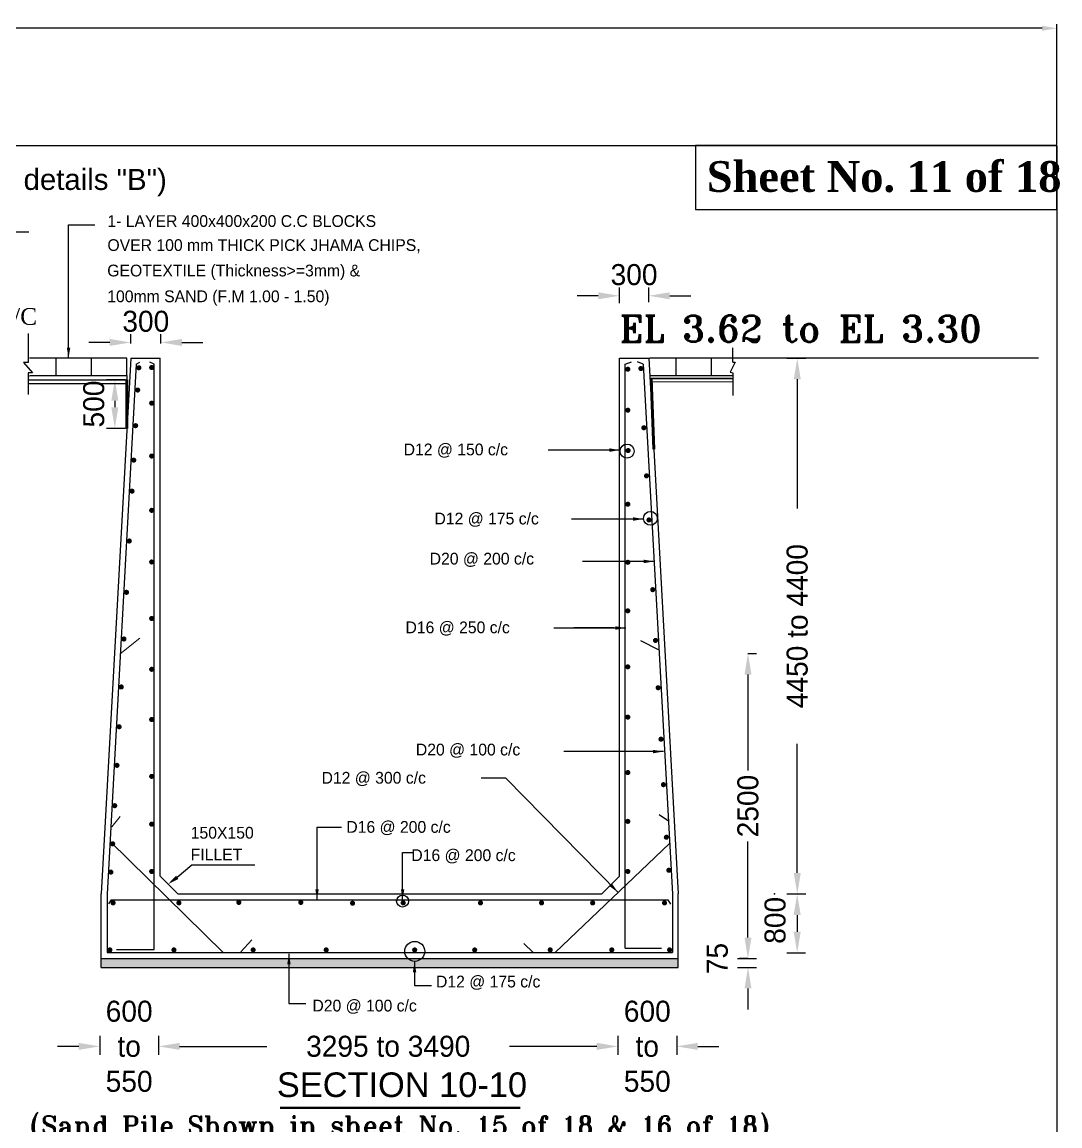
# Model space of a CAD drawing. Extents: x -1206532 to 786809, y -4288605 to 172932.
# Drawn here: x -27813 to -3134, y -4237364 to -4211112 of the extents above; entities that cross this region are included whole.
import ezdxf

# ---------------------------------------------------------------- set-up
doc = ezdxf.new("R2010")
doc.units = 0
doc.header["$LTSCALE"] = 300
doc.header["$MEASUREMENT"] = 0
doc.layers.get('0').update_dxf_attribs({"linetype": 'CONTINUOUS'})
doc.layers.get('DEFPOINTS').update_dxf_attribs({"linetype": 'CONTINUOUS'})
doc.layers.add('LINE', color=7, linetype='CONTINUOUS')
doc.layers.add('TEXT', color=10, linetype='CONTINUOUS')
doc.layers.add('Other line', color=7, linetype='CONTINUOUS', lineweight=15)
doc.styles.add('Arial-200', font='ARIAL_0.TTF')
doc.styles.add('BIG', font='ROMANT.SHX')
doc.dimstyles.new('3', dxfattribs={"dimtxt": 225, "dimasz": 350, "dimexe": 100, "dimexo": 25, "dimgap": 9, "dimtad": 0, "dimdec": 0, "dimzin": 0, "dimdsep": 46, "dimtxsty": 'Standard', "dimcen": 0, "dimclrd": 5, "dimclre": 6, "dimclrt": 1, "dimadec": 0, "dimazin": 0, "dimtfac": 1, "dimtdec": 0, "dimtofl": 0, "dimtmove": 2, "dimatfit": 3, "dimfxl": 1, "dimtolj": 1, "dimtzin": 0, "dimarcsym": 0})

# ---------------------------------------------------------------- blocks, each defined once
blk = doc.blocks.new('*D333')
at = {"layer": 'DEFPOINTS', "color": 0, "lineweight": 30}
for p in [(-3207, -4211259), (-75179, -4214050), (-3207, -4214050)]:
    blk.add_point(p, dxfattribs=at)
at = {"layer": 'LINE', "color": 6, "lineweight": -2}
for p, q in [((-75179, -4214025), (-75179, -4211159)), ((-3207, -4214025), (-3207, -4211159))]:
    blk.add_line(p, q, dxfattribs=at)
at = {"layer": 'LINE', "color": 5, "lineweight": -2}
for p, q in [((-74829, -4211259), (-39689, -4211259)), ((-3557, -4211259), (-38696, -4211259))]:
    blk.add_line(p, q, dxfattribs=at)
at = {"layer": 'LINE', "color": 5, "lineweight": 30}
for points in [[(-74829, -4211201), (-74829, -4211318), (-75179, -4211259)], [(-3557, -4211201), (-3557, -4211318), (-3207, -4211259)]]:
    blk.add_solid(points, dxfattribs=at)
at = {"layer": 'LINE', "color": 1, "lineweight": 30, "insert": (-39193, -4211259), "char_height": 225, "attachment_point": 5}
blk.add_mtext('\\A1;71972', dxfattribs=at)
blk = doc.blocks.new('*D336')
at = {"layer": 'DEFPOINTS', "color": 0, "lineweight": 30}
for p in [(-9989, -4231848), (-10038, -4233248), (-9382, -4233248)]:
    blk.add_point(p, dxfattribs=at)
at = {"layer": 'LINE', "color": 7, "lineweight": -2}
for p, q in [((-9632, -4231848), (-9182, -4231848)), ((-9382, -4232348), (-9382, -4232748)), ((-9632, -4233248), (-9182, -4233248))]:
    blk.add_line(p, q, dxfattribs=at)
at = {"layer": 'LINE', "color": 7, "lineweight": 30}
for points in [[(-9465, -4232348), (-9298, -4232348), (-9382, -4231848)], [(-9465, -4232748), (-9298, -4232748), (-9382, -4233248)]]:
    blk.add_solid(points, dxfattribs=at)
at = {"layer": 'LINE', "color": 7, "lineweight": 30, "insert": (-9906, -4232475), "char_height": 500, "attachment_point": 5, "rotation": 90}
blk.add_mtext('\\A1;800', dxfattribs=at)
blk = doc.blocks.new('*D337')
at = {"layer": 'DEFPOINTS', "color": 0, "lineweight": 30}
for p in [(-9989, -4219108), (-9380, -4219108), (-9989, -4231848)]:
    blk.add_point(p, dxfattribs=at)
at = {"layer": 'LINE', "color": 7, "lineweight": -2}
for p, q in [((-9630, -4219108), (-9180, -4219108)), ((-9380, -4219608), (-9380, -4222677)), ((-9380, -4231348), (-9380, -4228278)), ((-9630, -4231848), (-9180, -4231848))]:
    blk.add_line(p, q, dxfattribs=at)
at = {"layer": 'LINE', "color": 7, "lineweight": 30}
for points in [[(-9463, -4219608), (-9296, -4219608), (-9380, -4219108)], [(-9463, -4231348), (-9296, -4231348), (-9380, -4231848)]]:
    blk.add_solid(points, dxfattribs=at)
at = {"layer": 'LINE', "color": 7, "lineweight": 30, "insert": (-9380, -4225478), "char_height": 500, "attachment_point": 5, "rotation": 90}
blk.add_mtext('\\A1;4450 to 4400', dxfattribs=at)
blk = doc.blocks.new('*D338')
at = {"layer": 'DEFPOINTS', "color": 0, "lineweight": 30}
for p in [(-25967, -4234974), (-24567, -4234974), (-25967, -4235473)]:
    blk.add_point(p, dxfattribs=at)
at = {"layer": 'LINE', "color": 7, "lineweight": -2}
for p, q in [((-25967, -4235223), (-25967, -4235673)), ((-24567, -4235223), (-24567, -4235673)), ((-26467, -4235473), (-26967, -4235473)), ((-24067, -4235473), (-23567, -4235473))]:
    blk.add_line(p, q, dxfattribs=at)
at = {"layer": 'LINE', "color": 7, "lineweight": 30}
for points in [[(-26467, -4235389), (-26467, -4235556), (-25967, -4235473)], [(-24067, -4235389), (-24067, -4235556), (-24567, -4235473)]]:
    blk.add_solid(points, dxfattribs=at)
at = {"layer": 'LINE', "color": 7, "lineweight": 30, "insert": (-25267, -4235473), "char_height": 500, "attachment_point": 5}
blk.add_mtext('\\A1;600\\Pto\\P550', dxfattribs=at)
blk = doc.blocks.new('*D339')
at = {"layer": 'DEFPOINTS', "color": 0, "lineweight": 30}
for p in [(-24567, -4235208), (-13647, -4235208), (-13647, -4235473)]:
    blk.add_point(p, dxfattribs=at)
at = {"layer": 'LINE', "color": 7, "lineweight": -2}
for p, q in [((-24567, -4235223), (-24567, -4235673)), ((-13647, -4235223), (-13647, -4235673)), ((-24067, -4235473), (-21991, -4235473)), ((-14147, -4235473), (-16223, -4235473))]:
    blk.add_line(p, q, dxfattribs=at)
at = {"layer": 'LINE', "color": 7, "lineweight": 30}
for points in [[(-24067, -4235389), (-24067, -4235556), (-24567, -4235473)], [(-14147, -4235389), (-14147, -4235556), (-13647, -4235473)]]:
    blk.add_solid(points, dxfattribs=at)
at = {"layer": 'LINE', "color": 7, "lineweight": 30, "insert": (-19107, -4235473), "char_height": 500, "attachment_point": 5}
blk.add_mtext('\\A1;3295 to 3490', dxfattribs=at)
blk = doc.blocks.new('*D340')
at = {"layer": 'DEFPOINTS', "color": 0, "lineweight": 30}
for p in [(-25228, -4218762), (-24513, -4218731), (-24513, -4218762)]:
    blk.add_point(p, dxfattribs=at)
at = {"layer": 'LINE', "color": 7, "lineweight": -2}
for p, q in [((-25228, -4218757), (-25228, -4218531)), ((-24513, -4218757), (-24513, -4218531)), ((-25728, -4218731), (-26228, -4218731)), ((-24013, -4218731), (-23513, -4218731))]:
    blk.add_line(p, q, dxfattribs=at)
at = {"layer": 'LINE', "color": 7, "lineweight": 30}
for points in [[(-25728, -4218648), (-25728, -4218814), (-25228, -4218731)], [(-24013, -4218648), (-24013, -4218814), (-24513, -4218731)]]:
    blk.add_solid(points, dxfattribs=at)
at = {"layer": 'LINE', "color": 7, "lineweight": 30, "insert": (-24871, -4218231), "char_height": 500, "attachment_point": 5}
blk.add_mtext('\\A1;300', dxfattribs=at)
blk = doc.blocks.new('*D341')
at = {"layer": 'DEFPOINTS', "color": 0, "lineweight": 30}
for p in [(-12911, -4217621), (-13611, -4217798), (-12911, -4217781)]:
    blk.add_point(p, dxfattribs=at)
at = {"layer": 'LINE', "color": 7, "lineweight": -2}
for p, q in [((-13611, -4217793), (-13611, -4217421)), ((-12911, -4217776), (-12911, -4217421)), ((-14111, -4217621), (-14611, -4217621)), ((-12411, -4217621), (-11911, -4217621))]:
    blk.add_line(p, q, dxfattribs=at)
at = {"layer": 'LINE', "color": 7, "lineweight": 30}
for points in [[(-14111, -4217538), (-14111, -4217705), (-13611, -4217621)], [(-12411, -4217538), (-12411, -4217705), (-12911, -4217621)]]:
    blk.add_solid(points, dxfattribs=at)
at = {"layer": 'LINE', "color": 7, "lineweight": 30, "insert": (-13261, -4217121), "char_height": 500, "attachment_point": 5}
blk.add_mtext('\\A1;300', dxfattribs=at)
blk = doc.blocks.new('*D362')
at = {"layer": 'DEFPOINTS', "color": 0, "lineweight": 30}
for p in [(-10552, -4226130), (-10552, -4233384), (-10552, -4233384)]:
    blk.add_point(p, dxfattribs=at)
at = {"layer": 'LINE', "color": 7, "lineweight": -2}
for p, q in [((-10552, -4226130), (-10352, -4226130)), ((-10552, -4226630), (-10552, -4228915)), ((-10552, -4232884), (-10552, -4230599)), ((-10552, -4233384), (-10752, -4233384))]:
    blk.add_line(p, q, dxfattribs=at)
at = {"layer": 'LINE', "color": 7, "lineweight": 30}
for points in [[(-10635, -4226630), (-10469, -4226630), (-10552, -4226130)], [(-10635, -4232884), (-10469, -4232884), (-10552, -4233384)]]:
    blk.add_solid(points, dxfattribs=at)
at = {"layer": 'LINE', "color": 7, "lineweight": 30, "insert": (-10552, -4229757), "char_height": 500, "attachment_point": 5, "rotation": 90}
blk.add_mtext('\\A1;2500', dxfattribs=at)
blk = doc.blocks.new('*D833')
at = {"layer": 'DEFPOINTS', "color": 0, "lineweight": 30}
for p in [(-10815, -4233384), (-10552, -4233384), (-10815, -4233594)]:
    blk.add_point(p, dxfattribs=at)
at = {"layer": 'LINE', "color": 7, "lineweight": -2}
for p, q in [((-10552, -4232884), (-10552, -4232384)), ((-10802, -4233384), (-10352, -4233384)), ((-10802, -4233594), (-10352, -4233594)), ((-10552, -4234094), (-10552, -4234594))]:
    blk.add_line(p, q, dxfattribs=at)
at = {"layer": 'LINE', "color": 7, "lineweight": 30}
for points in [[(-10635, -4232884), (-10469, -4232884), (-10552, -4233384)], [(-10635, -4234094), (-10469, -4234094), (-10552, -4233594)]]:
    blk.add_solid(points, dxfattribs=at)
at = {"layer": 'LINE', "color": 7, "lineweight": 30, "insert": (-11279, -4233384), "char_height": 500, "attachment_point": 5, "rotation": 90}
blk.add_mtext('\\A1;75', dxfattribs=at)
blk = doc.blocks.new('*D834')
at = {"layer": 'DEFPOINTS', "color": 0, "lineweight": 30}
for p in [(-13647, -4234974), (-12247, -4234974), (-13647, -4235473)]:
    blk.add_point(p, dxfattribs=at)
at = {"layer": 'LINE', "color": 7, "lineweight": -2}
for p, q in [((-13647, -4235223), (-13647, -4235673)), ((-12247, -4235223), (-12247, -4235673)), ((-14147, -4235473), (-14647, -4235473)), ((-11747, -4235473), (-11247, -4235473))]:
    blk.add_line(p, q, dxfattribs=at)
at = {"layer": 'LINE', "color": 7, "lineweight": 30}
for points in [[(-14147, -4235389), (-14147, -4235556), (-13647, -4235473)], [(-11747, -4235389), (-11747, -4235556), (-12247, -4235473)]]:
    blk.add_solid(points, dxfattribs=at)
at = {"layer": 'LINE', "color": 7, "lineweight": 30, "insert": (-12947, -4235473), "char_height": 500, "attachment_point": 5}
blk.add_mtext('\\A1;600\\Pto\\P550', dxfattribs=at)
blk = doc.blocks.new('*D911')
at = {"layer": 'DEFPOINTS', "color": 0, "lineweight": 30}
for p in [(-25321, -4219618), (-25607, -4220774), (-25321, -4220774)]:
    blk.add_point(p, dxfattribs=at)
at = {"layer": 'LINE', "color": 7, "lineweight": -2}
for p, q in [((-25357, -4219618), (-25807, -4219618)), ((-25607, -4220118), (-25607, -4220274)), ((-25357, -4220774), (-25807, -4220774))]:
    blk.add_line(p, q, dxfattribs=at)
at = {"layer": 'LINE', "color": 7, "lineweight": 30}
for points in [[(-25691, -4220118), (-25524, -4220118), (-25607, -4219618)], [(-25691, -4220274), (-25524, -4220274), (-25607, -4220774)]]:
    blk.add_solid(points, dxfattribs=at)
at = {"layer": 'LINE', "color": 7, "lineweight": 30, "insert": (-26107, -4220196), "char_height": 500, "attachment_point": 5, "rotation": 90}
blk.add_mtext('\\A1;500', dxfattribs=at)
blk = doc.blocks.new('*D977')
at = {"layer": 'DEFPOINTS', "color": 0, "lineweight": 30}
for p in [(-34118, -4214889), (-34118, -4216111), (-33134, -4216111)]:
    blk.add_point(p, dxfattribs=at)
at = {"layer": 'LINE', "color": 7, "lineweight": -2}
for p, q in [((-34118, -4215139), (-34118, -4214689)), ((-33134, -4215139), (-33134, -4214689)), ((-34618, -4214889), (-35118, -4214889)), ((-32634, -4214889), (-32134, -4214889))]:
    blk.add_line(p, q, dxfattribs=at)
at = {"layer": 'LINE', "color": 7, "lineweight": 30}
for points in [[(-34618, -4214805), (-34618, -4214972), (-34118, -4214889)], [(-32634, -4214805), (-32634, -4214972), (-33134, -4214889)]]:
    blk.add_solid(points, dxfattribs=at)
at = {"layer": 'LINE', "color": 7, "lineweight": 30, "insert": (-28268, -4214929), "char_height": 500, "attachment_point": 5}
blk.add_mtext('\\A1;{\\fArial|b0|i0|c0|p34;450 to 0 (See details "B")}', dxfattribs=at)

msp = doc.modelspace()

# ---------------------------------------------------------------- hatches: boundary and pattern name
at = {"layer": 'LINE'}
h = msp.add_hatch(dxfattribs=at)
h.set_pattern_fill('AR-CONC', color=256, scale=56, style=0)
h.set_pattern_definition([(50, (-942267.62, -3077019.65), (401.6657, -35.141196), [42, -462]), (355, (-942267.62, -3077019.65), (-77.70075, 421.2276), [33.6, -369.6]), (100.4514, (-942234.15, -3077022.6), (323.96525, 386.08614), [35.69451, -392.63958]), (46.1842, (-942267.6, -3076907.65), (597.65499, -92.69065), [63, -693]), (96.6356, (-942217.8, -3076915.4), (523.41112, 545.506), [53.54176, -588.95928]), (351.1842, (-942267.6, -3076907.65), (523.4107, 545.50642), [50.4, -554.4]), (21, (-942211.62, -3076935.65), (334.26795, -225.46658), [42, -462]), (326, (-942211.62, -3076935.65), (136.25659, 406.08403), [33.6, -369.6]), (71.4514, (-942183.77, -3076954.44), (470.52467, 180.61708), [35.69451, -392.63958]), (37.5, (-942267.62, -3077019.65), (6.809519, 186.420558), [0, -365.12, 0, -375.2, 0, -371]), (7.5, (-942267.62, -3077019.65), (147.31894, 220.870559), [0, -213.92, 0, -356.72, 0, -141.4]), (327.5, (-942392.5, -3077019.65), (298.940564, -12.630728), [0, -140, 0, -436.8, 0, -579.6]), (317.5, (-942448.5, -3077019.65), (326.584255, 56.05879), [0, -182, 0, -290.08, 0, -411.6])])
h.paths.add_polyline_path([(-12210.748, -4233383.648), (-25930.748, -4233383.648), (-25930.748, -4233593.648), (-12210.748, -4233593.648)])

# ---------------------------------------------------------------- linework, layer by layer
at = {"linetype": 'ByBlock', "lineweight": 30}
for points in [[(-75178.542, -4264944.266), (-75178.542, -4214049.865), (-3206.662, -4214049.865), (-3206.662, -4264944.266), (-75178.542, -4264944.266)], [(-3206.662, -4214049.865), (-11799.513, -4214049.865), (-11799.513, -4215568.772), (-3206.662, -4215568.772)]]:
    msp.add_lwpolyline(points, close=True, dxfattribs=at)
at = {"layer": 'LINE', "color": 0}
for p, q in [((-27656.008, -4216106.752), (-34680.105, -4216106.752)), ((-12854.934, -4220049.684), (-12828.41, -4220049.684)), ((-13735.567, -4225521.789), (-14691.143, -4225521.789)), ((-12678.472, -4226042.982), (-13096.409, -4225828.796)), ((-12439.173, -4230114.3), (-12663.733, -4229964.804)), ((-12416.658, -4230647.922), (-15140.371, -4233243.648)), ((-13610.748, -4231423.648), (-14030.748, -4231843.648)), ((-12350.537, -4231851.329), (-12350.537, -4233243.648)), ((-12210.748, -4233593.648), (-12210.748, -4231843.648)), ((-12453.921, -4231983.648), (-12394.144, -4232093.172)), ((-15657.86, -4233238.754), (-15882.419, -4233029.462)), ((-13468.92, -4233138.536), (-12611.231, -4233138.536))]:
    msp.add_line(p, q, dxfattribs=at)
at = {"layer": 'LINE'}
for p, q in [((-27672.002, -4218518.895), (-27672.002, -4219209.018)), ((-10916.649, -4218855.466), (-10916.649, -4219201.161)), ((-27672.002, -4219209.018), (-27775.718, -4219209.018)), ((-27775.718, -4219209.018), (-27568.286, -4219450.561)), ((-25321.104, -4219105.499), (-27637.43, -4219105.499)), ((-27001.104, -4219519.573), (-27001.104, -4219105.499)), ((-26161.104, -4219519.573), (-26161.104, -4219105.499)), ((-25230.748, -4219103.648), (-25930.748, -4231843.648)), ((-25098.229, -4219243.648), (-25790.959, -4231851.329)), ((-25321.104, -4219519.573), (-25321.104, -4219105.499)), ((-25230.748, -4219103.648), (-24530.748, -4219103.648)), ((-25098.229, -4219243.648), (-25012.873, -4219196.456)), ((-24670.748, -4219243.648), (-24771.781, -4219198.452)), ((-24670.748, -4233169.018), (-24670.748, -4219243.648)), ((-24530.748, -4231423.648), (-24530.748, -4219103.648)), ((-13610.748, -4231423.648), (-13610.748, -4219103.648)), ((-13610.748, -4219103.648), (-12910.748, -4219103.648)), ((-13470.748, -4219243.648), (-13318.284, -4219193.913)), ((-13470.748, -4233138.536), (-13470.748, -4219243.648)), ((-13043.267, -4219243.648), (-13179.154, -4219193.913)), ((-13043.267, -4219243.648), (-12350.537, -4231851.329)), ((-12910.748, -4219103.648), (-12210.748, -4231843.648)), ((-10908.907, -4219103.733), (-12893.52, -4219103.733)), ((-3642.679, -4219107.687), (-12518.679, -4219107.687)), ((-12257.195, -4219517.807), (-12257.195, -4219103.733)), ((-11417.195, -4219517.807), (-11417.195, -4219103.733)), ((-10856.684, -4219196.106), (-10978.538, -4219439.352)), ((-10908.907, -4219196.106), (-10856.684, -4219196.106)), ((-27672.002, -4219450.561), (-27672.002, -4219968.153)), ((-27568.286, -4219450.561), (-27672.002, -4219450.561)), ((-27663.154, -4219542.935), (-27663.154, -4219556.171)), ((-27637.43, -4219519.573), (-25321.104, -4219519.573)), ((-25321.104, -4219519.573), (-25321.104, -4219717.247)), ((-12893.52, -4219517.807), (-10908.907, -4219517.807)), ((-10978.538, -4219439.352), (-10908.907, -4219456.726)), ((-10908.907, -4219456.726), (-10908.907, -4219995.342)), ((-27672.002, -4219709.357), (-25321.104, -4219709.357)), ((-27663.154, -4219617.771), (-25321.104, -4219618.41)), ((-12879.912, -4219664.853), (-10908.907, -4219661.295)), ((-12868.196, -4219589.461), (-10918.718, -4219589.461)), ((-10945.242, -4219589.461), (-12854.934, -4219589.461)), ((-25722.011, -4230596.491), (-23027.824, -4233243.648)), ((-24122.778, -4231451.963), (-23780.23, -4231157.399)), ((-23780.23, -4231157.399), (-22280.912, -4231157.399)), ((-24530.748, -4231423.648), (-24110.748, -4231843.648)), ((-25930.748, -4233593.648), (-25930.748, -4231843.648)), ((-25790.959, -4231851.329), (-25790.959, -4233243.648)), ((-24110.748, -4231843.648), (-14030.748, -4231843.648)), ((-25696.918, -4231983.648), (-25759.463, -4232078.709)), ((-25696.918, -4231983.648), (-12456.031, -4231983.648)), ((-25564.37, -4233169.018), (-24670.748, -4233169.018)), ((-25930.748, -4233383.648), (-12210.748, -4233383.648)), ((-25790.959, -4233243.648), (-12350.537, -4233243.648)), ((-25930.748, -4233593.648), (-12210.748, -4233593.648))]:
    msp.add_line(p, q, dxfattribs=at)
at = {"layer": 'LINE', "lineweight": 20}
for p, q in [((-25477.489, -4226137.027), (-25013.842, -4225766.592)), ((-25676.832, -4230248.076), (-25482.208, -4230008.883)), ((-22607.854, -4233223.037), (-22353.351, -4232938.995))]:
    msp.add_line(p, q, dxfattribs=at)
at = {"layer": 'LINE', "const_width": 60.48}
for points in [[(-25065.051, -4219333.367, 1), (-25004.571, -4219333.367, 1)], [(-24762.131, -4219326.962, 1), (-24701.651, -4219326.962, 1)], [(-13439.909, -4219368.042, 1), (-13379.429, -4219368.042, 1)], [(-13128.861, -4219352.586, 1), (-13068.381, -4219352.586, 1)], [(-25094.141, -4219862.804, 1), (-25033.661, -4219862.804, 1)], [(-24762.131, -4220174.778, 1), (-24701.651, -4220174.778, 1)], [(-25143.168, -4220710.484, 1), (-25082.688, -4220710.484, 1)], [(-24762.131, -4221432.955, 1), (-24701.651, -4221432.955, 1)], [(-25188.193, -4221529.952, 1), (-25127.713, -4221529.952, 1)], [(-25228.709, -4222267.338, 1), (-25168.229, -4222267.338, 1)], [(-24762.131, -4222724.263, 1), (-24701.651, -4222724.263, 1)], [(-25293.88, -4223453.449, 1), (-25233.4, -4223453.449, 1)], [(-24762.131, -4223952.411, 1), (-24701.651, -4223952.411, 1)], [(-25360.954, -4224674.197, 1), (-25300.474, -4224674.197, 1)], [(-24762.131, -4225295.607, 1), (-24701.651, -4225295.607, 1)], [(-25421.932, -4225783.999, 1), (-25361.452, -4225783.999, 1)], [(-24762.131, -4226504.491, 1), (-24701.651, -4226504.491, 1)], [(-25484.574, -4226924.087, 1), (-25424.094, -4226924.087, 1)], [(-24762.131, -4227699.032, 1), (-24701.651, -4227699.032, 1)], [(-25536.649, -4227871.835, 1), (-25476.169, -4227871.835, 1)], [(-25587.045, -4228789.046, 1), (-25526.565, -4228789.046, 1)], [(-24762.131, -4229051.532, 1), (-24701.651, -4229051.532, 1)], [(-25639.73, -4229747.908, 1), (-25579.25, -4229747.908, 1)], [(-24762.131, -4230188.265, 1), (-24701.651, -4230188.265, 1)], [(-25689.621, -4230655.926, 1), (-25629.141, -4230655.926, 1)], [(-25732.647, -4231328.648, 1), (-25672.167, -4231328.648, 1)], [(-24762.131, -4231312.551, 1), (-24701.651, -4231312.551, 1)], [(-25678.838, -4232060.226, 1), (-25618.358, -4232060.226, 1)], [(-24115.056, -4232060.226, 1), (-24054.576, -4232060.226, 1)], [(-22689.589, -4232048.705, 1), (-22629.109, -4232048.705, 1)], [(-25754.106, -4233178.189, 1), (-25693.626, -4233178.189, 1)], [(-24231.825, -4233178.189, 1), (-24171.345, -4233178.189, 1)], [(-22348.284, -4233178.189, 1), (-22287.804, -4233178.189, 1)]]:
    msp.add_lwpolyline(points, format="xyb", close=True, dxfattribs=at)
at = {"layer": 'LINE', "color": 0, "const_width": 60.48}
for points in [[(-13439.909, -4220342.738, 1), (-13379.429, -4220342.738, 1)], [(-13058.217, -4220759.944, 1), (-12997.737, -4220759.944, 1)], [(-13432.651, -4221302.995, 1), (-13372.171, -4221302.995, 1)], [(-12995.312, -4221904.811, 1), (-12934.832, -4221904.811, 1)], [(-13439.909, -4222578.974, 1), (-13379.429, -4222578.974, 1)], [(-12937.724, -4222952.923, 1), (-12877.244, -4222952.923, 1)], [(-13439.909, -4223959.794, 1), (-13379.429, -4223959.794, 1)], [(-12846.653, -4224610.416, 1), (-12786.173, -4224610.416, 1)], [(-13439.909, -4225113.984, 1), (-13379.429, -4225113.984, 1)], [(-12780.352, -4225817.077, 1), (-12719.872, -4225817.077, 1)], [(-13439.909, -4226445.65, 1), (-13379.429, -4226445.65, 1)], [(-12718.49, -4226942.978, 1), (-12658.01, -4226942.978, 1)], [(-13439.909, -4227640.813, 1), (-13379.429, -4227640.813, 1)], [(-12651.218, -4228167.333, 1), (-12590.738, -4228167.333, 1)], [(-13439.909, -4228960.66, 1), (-13379.429, -4228960.66, 1)], [(-12591.842, -4229247.97, 1), (-12531.362, -4229247.97, 1)], [(-13439.909, -4230121.012, 1), (-13379.429, -4230121.012, 1)], [(-12523.139, -4230498.362, 1), (-12462.659, -4230498.362, 1)], [(-13439.909, -4231311.054, 1), (-13379.429, -4231311.054, 1)], [(-12464.119, -4231284.203, 1), (-12403.639, -4231284.203, 1)], [(-21215.666, -4232048.711, 1), (-21155.186, -4232048.711, 1)], [(-19984.667, -4232068.857, 1), (-19924.187, -4232068.857, 1)], [(-18780.982, -4232060.226, 1), (-18720.502, -4232060.226, 1)], [(-16943.017, -4232060.226, 1), (-16882.537, -4232060.226, 1)], [(-15490.767, -4232060.226, 1), (-15430.287, -4232060.226, 1)], [(-14275.903, -4232060.226, 1), (-14215.423, -4232060.226, 1)], [(-12566.675, -4232060.226, 1), (-12506.195, -4232060.226, 1)], [(-20612.057, -4233178.189, 1), (-20551.577, -4233178.189, 1)], [(-18508.021, -4233178.189, 1), (-18447.541, -4233178.189, 1)], [(-17080.969, -4233178.189, 1), (-17020.489, -4233178.189, 1)], [(-15284.484, -4233178.189, 1), (-15224.004, -4233178.189, 1)], [(-13821.187, -4233178.189, 1), (-13760.707, -4233178.189, 1)], [(-12445.491, -4233178.189, 1), (-12385.011, -4233178.189, 1)]]:
    msp.add_lwpolyline(points, format="xyb", close=True, dxfattribs=at)
at = {"layer": 'LINE', "const_width": 56}
msp.add_lwpolyline([(-21676.725, -4236935.422), (-15963.569, -4236935.422)], dxfattribs=at)
at = {"layer": 'LINE', "color": 0}
for centre, radius in [((-13427.399, -4221314.197), 166.606), ((-12872.193, -4222914.329), 164.407), ((-18763.862, -4232015.656), 143.184), ((-18476.03, -4233212.675), 237.675)]:
    msp.add_circle(centre, radius, dxfattribs=at)
at = {"layer": 'LINE', "lineweight": 30}
msp.add_point((-9918.898, -4231847.687), dxfattribs=at)
at = {"layer": 'LINE'}
msp.add_solid([(-24095.187, -4231489.6), (-24150.368, -4231414.326), (-24348.6, -4231617.506)], dxfattribs=at)
at = {"layer": 'Other line', "color": 0, "lineweight": 60}
for p, q in [((-25321.104, -4219624.064), (-25321.104, -4220773.786)), ((-12855.539, -4219589.461), (-12791.87, -4221267.215))]:
    msp.add_line(p, q, dxfattribs=at)

# ---------------------------------------------------------------- texts
at = {"linetype": 'ByBlock', "lineweight": 30}
for s, insert, char_height, width, attachment_point in [('{\\fTimes New Roman|b1|i0|c0|p18;Sheet No. 11 of 18}', (-11532.715, -4214418.663), 731.12668, 9744.77205, 1), ('{\\fTimes New Roman|b0|i0|c0|p18;D-12 @ 150 C/C}', (-27456.208, -4217912.996), 400, 4181.1469, 3)]:
    msp.add_mtext(s, dxfattribs=dict(at, insert=insert, char_height=char_height, width=width, attachment_point=attachment_point))
at = {"layer": 'LINE'}
for s, p in [('1- LAYER 400x400x200 C.C BLOCKS', (-25784.003, -4215983.975)), ('OVER 100 mm THICK PICK JHAMA CHIPS,', (-25784.003, -4216555.74)), ('GEOTEXTILE (Thickness>=3mm) &', (-25787.699, -4217160.757)), ('100mm SAND (F.M 1.00 - 1.50)', (-25787.699, -4217773.757)), ('150X150 ', (-23803.482, -4230532.027)), ('FILLET', (-23804.551, -4231050.693))]:
    msp.add_text(s, height=280, dxfattribs=at).set_placement(p)
at = {"layer": 'LINE', "color": 0}
for s, p in [('D12 @ 150 c/c', (-18739.919, -4221415.731)), ('D12 @ 175 c/c', (-18007.32, -4223059.248)), ('D20 @ 200 c/c', (-18120.974, -4224012.87)), ('D16 @ 250 c/c', (-18696.918, -4225647.316)), ('D20 @ 100 c/c', (-18449.739, -4228553.227)), ('D12 @ 300 c/c', (-20692.074, -4229224.501)), ('D16 @ 200 c/c', (-20103.041, -4230393.189)), ('D16 @ 200 c/c', (-18557.383, -4231065.406)), ('D12 @ 175 c/c', (-17970.94, -4234070.889)), ('D20 @ 100 c/c', (-20909.462, -4234642.285))]:
    msp.add_text(s, height=280, dxfattribs=at).set_placement(p)
at = {"layer": 'LINE', "lineweight": 30, "style": 'Arial-200'}
msp.add_text('SECTION 10-10', height=585, dxfattribs=at).set_placement((-21754.564, -4236676.927))
at = {"layer": 'LINE', "style": 'BIG'}
msp.add_text('(Sand Pile Shown in sheet No. 15 of 18 & 16 of 18)', height=448, dxfattribs=at).set_placement((-27628.495, -4237577.439))
at = {"layer": 'TEXT', "color": 0, "style": 'BIG'}
msp.add_text('EL 3.62 to EL 3.30', height=630, dxfattribs=at).set_placement((-13605.198, -4218717.942))

# ---------------------------------------------------------------- dimensions: what is measured, and where the dimension line sits
at = {"layer": 'LINE', "lineweight": 30}
dim = msp.add_linear_dim(base=(-3206.662, -4211259.29), p1=(-75178.542, -4214049.865), p2=(-3206.662, -4214049.865), dimstyle='3', override={"dimfxl": 0.12}, dxfattribs=at)
dim.commit()
dim.dimension.update_dxf_attribs({"geometry": '*D333', "text_midpoint": (-39192.602, -4211259.29)})
for base, p1, p2, angle, text, picture, middle in [((-34117.814, -4214888.643), (-33134.321, -4216110.529), (-34117.814, -4216110.529), 180, '{\\fArial|b0|i0|c0|p34;450 to 0 (See details "B")}', '*D977', (-28267.961, -4214928.961)), ((-9381.616, -4233247.687), (-9988.898, -4231847.687), (-10037.518, -4233247.687), 90, '800', '*D336', (-9905.98, -4232474.626))]:
    dim = msp.add_linear_dim(base=base, p1=p1, p2=p2, angle=angle, text=text, dimstyle='3', override={"dimtxt": 500, "dimasz": 500, "dimexe": 200, "dimexo": 5, "dimdle": 250, "dimclrd": 7, "dimclre": 7, "dimclrt": 7, "dimfxl": 250, "dimfxlon": 1}, dxfattribs=at)
    dim.commit()
    dim.dimension.update_dxf_attribs({"geometry": picture, "text_midpoint": middle, "dimtype": 160})
for base, p1, p2, text, picture, middle in [((-12910.748, -4217621.26), (-13610.748, -4217797.976), (-12910.748, -4217781.452), '300', '*D341', (-13260.748, -4217121.26)), ((-24513.07, -4218731.076), (-25228.446, -4218762.12), (-24513.07, -4218762.12), '300', '*D340', (-24870.758, -4218231.076)), ((-13647.148, -4235472.798), (-24567.148, -4235207.746), (-13647.148, -4235207.746), '3295 to 3490', '*D339', (-19107.148, -4235472.798))]:
    dim = msp.add_linear_dim(base=base, p1=p1, p2=p2, text=text, dimstyle='3', override={"dimtxt": 500, "dimasz": 500, "dimexe": 200, "dimexo": 5, "dimdle": 250, "dimclrd": 7, "dimclre": 7, "dimclrt": 7, "dimfxl": 250, "dimfxlon": 1}, dxfattribs=at)
    dim.commit()
    dim.dimension.update_dxf_attribs({"geometry": picture, "text_midpoint": middle})
for base, p1, p2, text, picture, middle in [((-9379.518, -4219107.687), (-9988.898, -4231847.687), (-9988.898, -4219107.687), '4450 to 4400', '*D337', (-9379.518, -4225477.687)), ((-25607.313, -4220773.786), (-25321.104, -4219618.41), (-25321.104, -4220773.786), '500', '*D911', (-26107.313, -4220196.098)), ((-10551.885, -4233383.648), (-10551.885, -4226130.27), (-10551.885, -4233383.648), '2500', '*D362', (-10551.885, -4229756.959))]:
    dim = msp.add_linear_dim(base=base, p1=p1, p2=p2, angle=90, text=text, dimstyle='3', override={"dimtxt": 500, "dimasz": 500, "dimexe": 200, "dimexo": 5, "dimdle": 250, "dimclrd": 7, "dimclre": 7, "dimclrt": 7, "dimfxl": 250, "dimfxlon": 1}, dxfattribs=at)
    dim.commit()
    dim.dimension.update_dxf_attribs({"geometry": picture, "text_midpoint": middle})
at = {"layer": 'LINE', "color": 0, "lineweight": 30}
dim = msp.add_linear_dim(base=(-10551.885, -4233383.648), p1=(-10815.085, -4233593.648), p2=(-10815.085, -4233383.648), angle=90, text='75', dimstyle='3', override={"dimtxt": 500, "dimasz": 500, "dimexe": 200, "dimexo": 5, "dimdle": 250, "dimclrd": 7, "dimclre": 7, "dimclrt": 7, "dimfxl": 250, "dimfxlon": 1}, dxfattribs=at)
dim.commit()
dim.dimension.update_dxf_attribs({"geometry": '*D833', "text_midpoint": (-11278.875, -4233383.648), "dimtype": 160})
at = {"layer": 'LINE', "lineweight": 30}
for base, p1, p2, picture, middle in [((-25967.148, -4235472.798), (-24567.148, -4234974.398), (-25967.148, -4234974.398), '*D338', (-25267.148, -4235472.798)), ((-13647.148, -4235472.798), (-12247.148, -4234974.398), (-13647.148, -4234974.398), '*D834', (-12947.148, -4235472.798))]:
    dim = msp.add_linear_dim(base=base, p1=p1, p2=p2, text='600\\Pto\\P550', dimstyle='3', override={"dimtxt": 500, "dimasz": 500, "dimexe": 200, "dimexo": 5, "dimdle": 250, "dimclrd": 7, "dimclre": 7, "dimclrt": 7, "dimfxl": 250, "dimfxlon": 1}, dxfattribs=at)
    dim.commit()
    dim.dimension.update_dxf_attribs({"geometry": picture, "text_midpoint": middle, "dimtype": 160})

# ---------------------------------------------------------------- leaders
at = {"layer": 'LINE', "color": 0}
for points in [[(-26707.999, -4219105.499), (-26707.999, -4215937.036), (-26079.803, -4215937.036)], [(-13596.024, -4221290.914), (-15304.902, -4221290.914)], [(-13035.783, -4222930.704), (-14744.661, -4222930.704)], [(-12781.204, -4223938.318), (-14490.082, -4223938.318)], [(-13459.548, -4225522.452), (-15168.426, -4225522.452)], [(-12561.944, -4228460.591), (-14931.152, -4228460.591)], [(-13639.39, -4231813.198), (-16310.221, -4229092.339), (-16899.966, -4229092.339)], [(-20799.73, -4231983.648), (-20799.73, -4230257.899), (-20220.13, -4230257.899)], [(-18763.862, -4231983.648), (-18763.862, -4230862.699), (-18517.73, -4230862.699)], [(-21467.831, -4233274), (-21467.831, -4234449.299), (-21064.631, -4234449.299)], [(-18480.716, -4233463.494), (-18480.016, -4234026.294), (-18076.816, -4234026.294)]]:
    msp.add_leader(points, dimstyle='3', override={"dimasz": 250, "dimclrd": 0}, dxfattribs=at)

doc.saveas('drawing.dxf')
